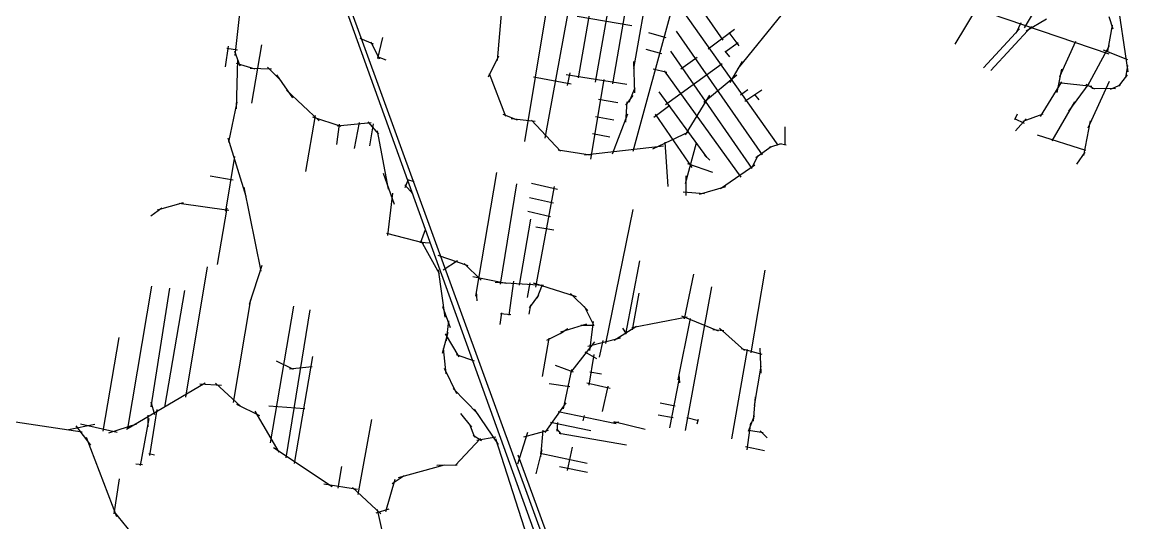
# Model space of a CAD drawing. Header units: inches. Extents: x 723427 to 759408, y 6910722 to 6968430.
# Drawn here: x 728802 to 732752, y 6934068 to 6935858 of the extents above; entities that cross this region are included whole.
import ezdxf

# ---------------------------------------------------------------- set-up
doc = ezdxf.new("R2010")
doc.units = ezdxf.units.IN
doc.header["$MEASUREMENT"] = 0

msp = doc.modelspace()

# ---------------------------------------------------------------- linework, layer by layer
for points in [[(730789.1, 6935658.2), (730955, 6936610)], [(730849.8, 6935642.8), (730993.5, 6936463)], [(730911.4, 6935637.5), (731055.1, 6936464.7)], [(729563, 6935738.4), (729598.7, 6936059.8)], [(731709.4, 6936077.2), (732683, 6935744.5)], [(730987, 6935692.3), (731042.5, 6936009.7)], [(732381.8, 6935837.5), (732476.7, 6935995.9)], [(730499.7, 6935720.8), (730518.5, 6935942.2)], [(730669.8, 6935443.5), (730764.3, 6935957.3)], [(731182.4, 6935970.4), (731305.2, 6935793.3)], [(732709.8, 6935962.3), (732751.5, 6935680.1)], [(729951.2, 6935924.6), (730991.2, 6933036.1)], [(729964.9, 6935930.2), (731035.1, 6932994.4)], [(730984.6, 6935397.1), (731123, 6935903.3)], [(731160.1, 6935900.4), (731501.7, 6935418.5)], [(732134.4, 6935779.2), (732214.9, 6935911.5)], [(730598.2, 6935431.7), (730673.4, 6935890.4)], [(730784.8, 6935879.5), (730979.8, 6935846.2)], [(731359.6, 6935692.6), (731518, 6935887)], [(732353.1, 6935817.9), (732370.5, 6935857)], [(732388.7, 6935827.1), (732460.5, 6935869)], [(732683.5, 6935877.7), (732697.6, 6935833.6)], [(731039.8, 6935820.2), (731101.2, 6935802.9)], [(731138.6, 6935825), (731445.3, 6935384.1)], [(731252.6, 6935762.3), (731346.9, 6935832.5)], [(731326.4, 6935820.9), (731362.3, 6935772.8)], [(732235.5, 6935694.9), (732365, 6935833.6)], [(732261.5, 6935684.9), (732407, 6935842.1)], [(732680.2, 6935754), (732696.9, 6935846.6)], [(729622.3, 6935567.7), (729657.9, 6935776.1)], [(730007.9, 6935800.1), (730056.1, 6935780)], [(730047.6, 6935787.9), (730077.2, 6935727.1)], [(730072.6, 6935727.6), (730090.8, 6935803.3)], [(731312.9, 6935751), (731359.5, 6935784.7)], [(732508.3, 6935663), (732565.1, 6935789.5)], [(732607.1, 6935628.6), (732685.9, 6935774.2)], [(729528.6, 6935697.4), (729539.2, 6935772)], [(729533.3, 6935765.2), (729571, 6935758.7)], [(729560.2, 6935753.7), (729579.6, 6935702.1)], [(730069.7, 6935735), (730101.4, 6935722.8)], [(730467.7, 6935661.9), (730504.7, 6935737.2)], [(731029.9, 6935760.7), (731086.3, 6935745.5)], [(731117.6, 6935754.1), (731408.6, 6935335.2)], [(731312.2, 6935754.3), (731329, 6935733.8)], [(732663.1, 6935758.2), (732750.4, 6935724)], [(729567, 6935710.6), (729633.6, 6935691.1)], [(729567.2, 6935548.4), (729572.3, 6935724.6)], [(729678, 6935696.2), (729726.9, 6935648)], [(730986.3, 6935717.3), (730989.6, 6935605.4)], [(731099.7, 6935563.3), (731302.5, 6935709.5)], [(731154.4, 6935691.4), (731212.6, 6935732.5)], [(731331.5, 6935641.6), (731375.5, 6935717.5)], [(732743.8, 6935658.7), (732751.6, 6935702.3)], [(729616.5, 6935693.2), (729693, 6935691.4)], [(729711.2, 6935669.5), (729768, 6935587.2)], [(730470.3, 6935674.5), (730528, 6935521.3)], [(730629, 6935662.7), (730762.7, 6935636.7)], [(730745.5, 6935670.8), (730961.8, 6935636.6)], [(730750.3, 6935630.8), (730759.7, 6935676.3)], [(731056.5, 6935690.7), (731105.3, 6935679.5)], [(731095.4, 6935684.1), (731368.6, 6935303.8)], [(731236.8, 6935571.2), (731355.4, 6935668.9)], [(732499.2, 6935606.3), (732515.8, 6935690)], [(732719.7, 6935628.5), (732750.2, 6935669.9)], [(730833.6, 6935367.6), (730880.9, 6935653.3)], [(730969.8, 6935571.3), (730992, 6935623.9)], [(731367.7, 6935598.1), (731394.2, 6935616.7)], [(732439.3, 6935521), (732515.8, 6935644.6)], [(732503.8, 6935641.5), (732622.2, 6935628.4)], [(732540.5, 6935539.3), (732613.3, 6935638.9)], [(732601.6, 6935636.4), (732632.1, 6935619.7)], [(732610, 6935480.4), (732686.2, 6935646.3)], [(732623.1, 6935621.8), (732707.5, 6935620.3)], [(732689.8, 6935618), (732725.1, 6935633.9)], [(729745.8, 6935614.5), (729862.6, 6935504.9)], [(730860.8, 6935582), (730930, 6935570.8)], [(730958.7, 6935560.6), (730984.2, 6935595.1)], [(731076.3, 6935608.4), (731246.1, 6935374.8)], [(731171, 6935454.6), (731258, 6935596.6)], [(731383.2, 6935575.7), (731444.4, 6935615.2)], [(731417.6, 6935599.6), (731433.3, 6935579.5)], [(729539.8, 6935428.8), (729569.9, 6935571.5)], [(730958.7, 6935500.7), (730962.8, 6935572.9)], [(731058.3, 6935518.5), (731115.8, 6935560.7)], [(732481.2, 6935433.9), (732562, 6935573.2)], [(729814.9, 6935323.8), (729850.4, 6935524.6)], [(729839, 6935519.3), (729940.1, 6935486.2)], [(729927.8, 6935487.5), (730048.2, 6935498.7)], [(729989.8, 6935405.6), (730006.7, 6935499.3)], [(730037.2, 6935501.5), (730074.5, 6935457)], [(730519.6, 6935529.2), (730570.2, 6935508.7)], [(730549, 6935513.6), (730634.6, 6935503.7)], [(730621.8, 6935507.7), (730724.9, 6935397.2)], [(730849.6, 6935520.6), (730915.2, 6935508.2)], [(730910.9, 6935386.8), (730965.2, 6935530)], [(731063.3, 6935528.5), (731194.6, 6935338)], [(732346.3, 6935513.1), (732381.2, 6935496.6)], [(732347.2, 6935510.1), (732356.8, 6935530.2)], [(732349.8, 6935469.1), (732387.8, 6935512.3)], [(732377.3, 6935504), (732448.5, 6935530.6)], [(732593.9, 6935380.7), (732618.1, 6935505.5)], [(729925.7, 6935420.9), (729935.3, 6935493.4)], [(730044.2, 6935416), (730057.5, 6935494.2)], [(730070.1, 6935469.2), (730109.4, 6935260.5)], [(730839.5, 6935459.7), (730901.6, 6935447.3)], [(731055.2, 6935404.6), (731183.4, 6935465.9)], [(731526.6, 6935484), (731526.8, 6935418.8)], [(729537, 6935444.3), (729601.4, 6935235.6)], [(731098.1, 6935429.1), (731108.9, 6935270.7)], [(731171.8, 6935280.7), (731211.2, 6935426.5)], [(731471.2, 6935411), (731514.9, 6935424)], [(731508.6, 6935423.8), (731530.7, 6935419.1)], [(732427, 6935454.8), (732600.5, 6935399.8)], [(730716.3, 6935401.8), (730831.1, 6935383.7)], [(730810.3, 6935383), (731092.4, 6935415.2)], [(731238.9, 6935382.9), (731258.9, 6935364.8)], [(731410, 6935338.9), (731430.7, 6935381)], [(731422.8, 6935373.8), (731478, 6935413.6)], [(732569.1, 6935349.6), (732598.4, 6935392.6)], [(729529.3, 6935182.6), (729561.7, 6935377.2)], [(731178.6, 6935352.7), (731268.3, 6935321.1)], [(731296.4, 6935263.2), (731419.2, 6935347.5)], [(729473.6, 6935308.3), (729555.9, 6935294.6)], [(730092.2, 6935318.5), (730130.5, 6935207.7)], [(730422.4, 6934878.4), (730497.7, 6935320.6)], [(731174.1, 6935237.6), (731174.3, 6935308.4)], [(729593.5, 6935268), (729654.9, 6934967.5)], [(730168.7, 6935276.8), (730197, 6935243.7)], [(730169.9, 6935266.5), (730182.3, 6935297)], [(730179.1, 6935295.1), (730201.4, 6935288.7)], [(730511.1, 6934921.9), (730568.6, 6935280.3)], [(730621, 6935281.7), (730713.7, 6935260.4)], [(730636.5, 6934910.8), (730703.9, 6935270.2)], [(731221.5, 6935242.4), (731315.4, 6935270.8)], [(730108.8, 6935095.3), (730126, 6935246.5)], [(730614.1, 6935231.1), (730700.3, 6935212.3)], [(731163.2, 6935250.9), (731239.1, 6935245.2)], [(729261.4, 6935165.2), (729301, 6935194.4)], [(729285.3, 6935187.2), (729378.4, 6935213.2)], [(729362.4, 6935210.6), (729540.5, 6935185.9)], [(729499.5, 6934991.6), (729534.9, 6935193)], [(730608.5, 6935182.2), (730689, 6935163.2)], [(730886.9, 6934708.8), (730984.9, 6935188.6)], [(730578.8, 6934917.6), (730618.6, 6935154)], [(730104.1, 6935103.5), (730236.3, 6935069.1)], [(730225.7, 6935071.3), (730242.9, 6935117)], [(730636.9, 6935125.9), (730701.7, 6935115)], [(730222.1, 6935071.1), (730261.2, 6935068.6)], [(730225.8, 6935077.3), (730292, 6934959.9)], [(730286.3, 6935024.9), (730394.1, 6934988)], [(729614.4, 6934850), (729659.9, 6934989)], [(730306.1, 6934972.9), (730357.3, 6935005.8)], [(730381.1, 6934995.1), (730441.1, 6934936)], [(730958, 6934743.1), (731008.2, 6935004.6)], [(729386.3, 6934518), (729463.6, 6934982.9)], [(730288.4, 6934972.2), (730311.7, 6934803.5)], [(730412.1, 6934948.3), (730531.3, 6934925.2)], [(731167.7, 6934797.7), (731200.8, 6934957.5)], [(731405.7, 6934676), (731455.8, 6934971.8)], [(729179.9, 6934405.1), (729264.9, 6934914.3)], [(729263.1, 6934483.3), (729329.9, 6934906.7)], [(730491.1, 6934928.6), (730664, 6934917.9)], [(730541.3, 6934810), (730558.6, 6934931.9)], [(730607.6, 6934873.9), (730616.4, 6934926.4)], [(730627.8, 6934926), (730780.4, 6934877.5)], [(730641.6, 6934870.8), (730660.3, 6934920.1)], [(731170.9, 6934398.8), (731265.1, 6934912.3)], [(729311.3, 6934481.8), (729382.7, 6934898.5)], [(729557.3, 6934498.5), (729618.4, 6934866.3)], [(730423.5, 6934894.8), (730426.7, 6934861.7)], [(730613.9, 6934836.5), (730647.7, 6934882.6)], [(730760.7, 6934888), (730822.1, 6934827.3)], [(730981.9, 6934758), (731006.1, 6934889.7)], [(729689.4, 6934354.8), (729772.5, 6934842.5)], [(729744.8, 6934300.4), (729830.7, 6934830.1)], [(730304, 6934841.8), (730330.6, 6934765.9)], [(730612.8, 6934814.2), (730618.6, 6934847.5)], [(730809.6, 6934842.9), (730843.6, 6934773.5)], [(730317.5, 6934719.3), (730326.5, 6934790.2)], [(730509.8, 6934777.4), (730515.8, 6934819)], [(730510.2, 6934816.4), (730547.3, 6934812.6)], [(730829.3, 6934684.6), (730842.6, 6934788.4)], [(730979.5, 6934767), (731177.9, 6934804.9)], [(731145.8, 6934579.8), (731189.2, 6934799.1)], [(731157.5, 6934808.3), (731288, 6934754.3)], [(730303.3, 6934674.9), (730324.2, 6934749.9)], [(730676.5, 6934721.6), (730735.6, 6934751.5)], [(730723.4, 6934744.6), (730751.2, 6934762.3)], [(730726.1, 6934751.1), (730819.5, 6934779.6)], [(730798.1, 6934774.5), (730843.9, 6934774.8)], [(730916.9, 6934720.8), (730996.3, 6934771.8)], [(730946.9, 6934763.5), (730959.7, 6934743.7)], [(731269.1, 6934759.3), (731308, 6934755.2)], [(731292.4, 6934764), (731382.5, 6934684)], [(729091.4, 6934395.7), (729148.7, 6934731.3)], [(730313.3, 6934744.4), (730362, 6934661.8)], [(730660.6, 6934591.2), (730684.4, 6934728.2)], [(730761.9, 6934605.7), (730847.6, 6934715.4)], [(730822.9, 6934700.2), (730939.4, 6934729.1)], [(730864, 6934660.1), (730877.2, 6934719.6)], [(730305.5, 6934691.7), (730315.6, 6934600.5)], [(730352.4, 6934669.8), (730417, 6934647)], [(730812.5, 6934680.1), (730853.3, 6934655.2)], [(730826.9, 6934560.7), (730844.9, 6934669.4)], [(731336.7, 6934368.5), (731393.4, 6934687.3)], [(731369.8, 6934691.7), (731443.6, 6934671)], [(731437.3, 6934692.2), (731440, 6934603.6)], [(729709.6, 6934647), (729770.6, 6934617.6)], [(729774.8, 6934280.7), (729840.5, 6934662.8)], [(730705.5, 6934631.6), (730770.7, 6934608.4)], [(731418.2, 6934488.3), (731442.3, 6934628.4)], [(729757.5, 6934619.2), (729837.9, 6934627.1)], [(730310, 6934620.7), (730354.1, 6934530.3)], [(730735.6, 6934475.6), (730765.2, 6934615.8)], [(730829.3, 6934608.1), (730871.2, 6934600.6)], [(731147.2, 6934598), (731150, 6934568.7)], [(729175, 6934403.6), (729455.3, 6934568.7)], [(729437.2, 6934564.6), (729513.6, 6934560.5)], [(729492.3, 6934567.2), (729583.2, 6934484.3)], [(730684.6, 6934565.8), (730758.3, 6934555.1)], [(730819.1, 6934568.8), (730901.9, 6934549.4)], [(730875.6, 6934466.5), (730894.7, 6934556.7)], [(731115, 6934407.7), (731150, 6934585.9)], [(730341.4, 6934547.9), (730429.8, 6934458.3)], [(731414.4, 6934431.9), (731421.3, 6934519.2)], [(728476.5, 6934474.7), (729016.4, 6934393.6)], [(729258.5, 6934308.8), (729284.2, 6934473.7)], [(729262.3, 6934500.4), (729274.9, 6934455.1)], [(729568.1, 6934493), (729650.1, 6934452)], [(729683.6, 6934486.5), (729812.1, 6934477.1)], [(730416.3, 6934474.7), (730501.9, 6934348)], [(730670.7, 6934390.9), (730745.4, 6934496.9)], [(731080.8, 6934497.1), (731134.5, 6934486.4)], [(729224.5, 6934273.2), (729255.4, 6934441.2)], [(729251.9, 6934411.4), (729252.4, 6934453.5)], [(729632.9, 6934467.1), (729718.7, 6934321.4)], [(730002.9, 6934169.8), (730051.2, 6934437.6)], [(730367.3, 6934459.2), (730406.9, 6934410)], [(730716.4, 6934466.1), (730923.3, 6934423.9)], [(730806.3, 6934432.9), (730810.3, 6934451.8)], [(730915.9, 6934430.9), (731027.7, 6934403.2)], [(731074.1, 6934454.5), (731127, 6934445.2)], [(731176.4, 6934444.8), (731218.4, 6934434)], [(731213.2, 6934422.7), (731217.8, 6934438.4)], [(731396.8, 6934396.1), (731418.2, 6934452.2)], [(728967.9, 6934402), (729061.6, 6934420.8)], [(728993.4, 6934415.4), (729046.3, 6934345.6)], [(729010.6, 6934421.7), (729142.1, 6934392.1)], [(729111.7, 6934390.5), (729212, 6934421.7)], [(730400.1, 6934421.1), (730418.2, 6934374.8)], [(730572.2, 6934278.9), (730608.7, 6934392)], [(730594.3, 6934375.2), (730681.9, 6934399.9)], [(730654.7, 6934304.2), (730663.6, 6934399.8)], [(730689.1, 6934428.5), (730833.3, 6934397.9)], [(730711.2, 6934404.3), (730727.1, 6934385.2)], [(730713.2, 6934395.9), (730715.2, 6934426.9)], [(730908.9, 6934425.9), (730933.3, 6934429.5)], [(731391.9, 6934329.6), (731404.5, 6934426.2)], [(731397.2, 6934399.1), (731448.4, 6934390.7)], [(731437.7, 6934397.2), (731462.6, 6934371.6)], [(729031.3, 6934374.4), (729139.4, 6934091.2)], [(730348.7, 6934273.8), (730439.5, 6934370.2)], [(730412.7, 6934381.3), (730442.3, 6934362.1)], [(730425.6, 6934364.3), (730494, 6934375.7)], [(730492.3, 6934369.4), (730667.1, 6933828)], [(730719.9, 6934389.2), (730960.8, 6934347.5)], [(729254.3, 6934316.1), (729275.3, 6934311.4)], [(729699.8, 6934338.1), (729909.8, 6934197.8)], [(730637.8, 6934244), (730659.2, 6934329.3)], [(730651.8, 6934316.9), (730819.8, 6934281.7)], [(730749.5, 6934256), (730767.5, 6934338.6)], [(731386.1, 6934341.1), (731453.8, 6934327.3)], [(729208.2, 6934279.5), (729231.8, 6934276.3)], [(730145.9, 6934231), (730310.7, 6934275.5)], [(730283.2, 6934274.2), (730355.8, 6934275.5)], [(730573, 6934311.2), (730739.4, 6933856.6)], [(729930.4, 6934192.9), (729944.2, 6934269.7)], [(730124.1, 6934208.6), (730166.3, 6934237.8)], [(730721.8, 6934270), (730821, 6934250)], [(729131.2, 6934100.9), (729150.4, 6934225.4)], [(729879.5, 6934207.5), (729999.9, 6934188.6)], [(729982.6, 6934195.1), (730083, 6934100.1)], [(730101.1, 6934109.2), (730134.2, 6934223.9)], [(730067.1, 6934104.6), (730113.1, 6934117.9)], [(730069.8, 6934115.8), (730098.9, 6933987.2)], [(729129.9, 6934109), (729207.2, 6934014)]]:
    msp.add_lwpolyline(points)

doc.saveas('drawing.dxf')
